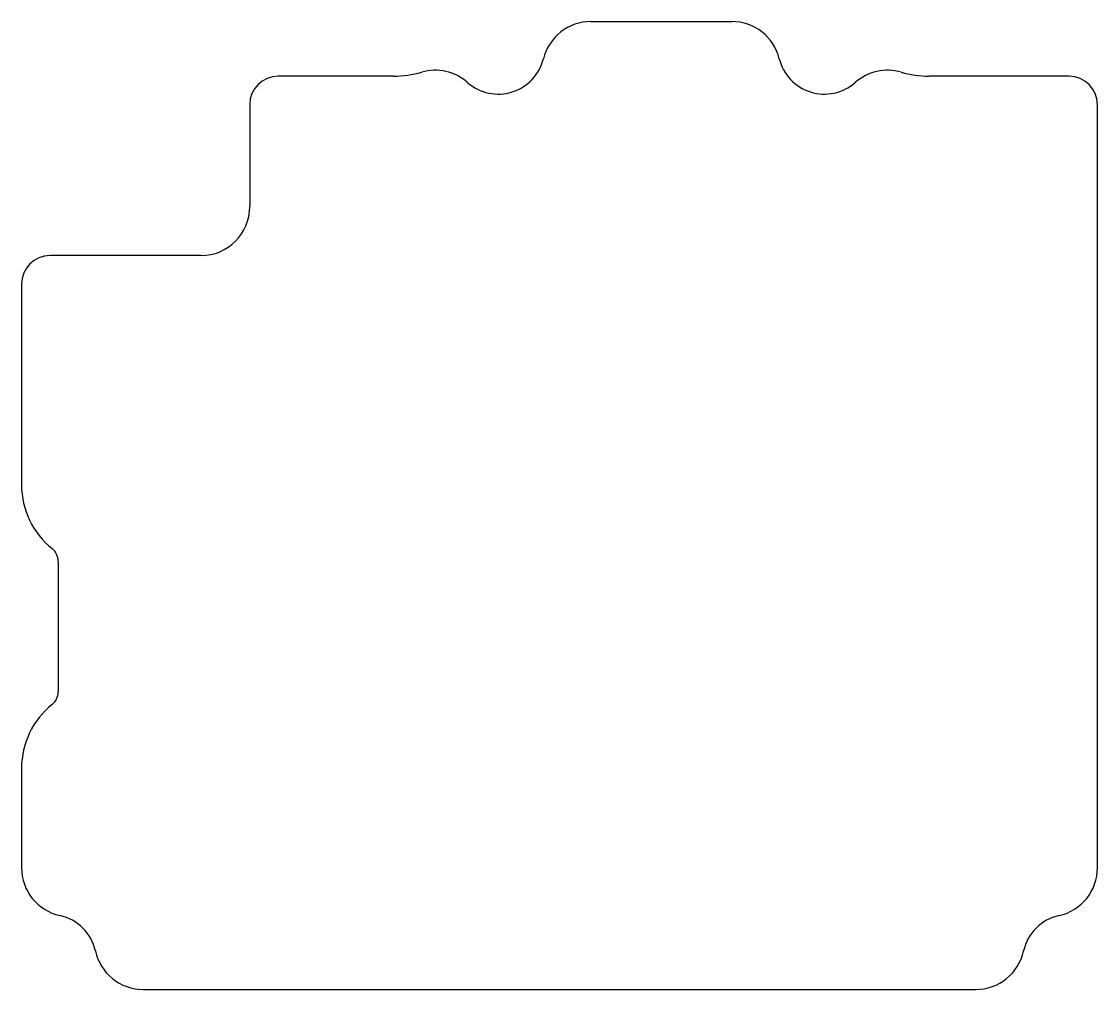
# Model space of a CAD drawing. Header units: millimetres. Extents: x -66 to 66, y -56 to 63.
import ezdxf

# ---------------------------------------------------------------- set-up
doc = ezdxf.new("R2010")
doc.units = ezdxf.units.MM

msp = doc.modelspace()

# ---------------------------------------------------------------- linework, layer by layer
at = {"color": 7, "linetype": 'Continuous', "lineweight": 25}
for p, q in [((3.86, 62.7), (21.14, 62.7)), ((-20.36, 56), (-34.5, 56)), ((62.5, 56), (45.36, 56)), ((-38, 52.5), (-38, 40)), ((66, -41.07), (66, 52.5)), ((-44, 34), (-62.5, 34)), ((-66, 30.5), (-66, 5.87)), ((-61.5, -3.5), (-61.5, -19.5)), ((-66, -28.87), (-66, -41.07)), ((-51.07, -56), (51.07, -56))]:
    msp.add_line(p, q, dxfattribs=at)
for centre, radius, start, end in [((3.86, 56.7), 6, 90, 166.1538), ((21.14, 56.7), 6, 13.8462, 90), ((-7.5, 59.5), 5.7, 228.5949, 346.1538), ((32.5, 59.5), 5.7, 193.8462, 311.4051), ((-34.5, 52.5), 3.5, 90, 180), ((-20.36, 68.5), 12.5, 270, 286.0866), ((-15.24, 50.72), 6, 48.5949, 106.0866), ((40.24, 50.72), 6, 73.9134, 131.4051), ((45.36, 68.5), 12.5, 253.9134, 270), ((62.5, 52.5), 3.5, 0, 90), ((-44, 40), 6, 270, 0), ((-62.5, 30.5), 3.5, 90, 180), ((-56, 5.87), 10, 180, 231.3178), ((-63.5, -3.5), 2, 0, 51.3178), ((-63.5, -19.5), 2, 308.6822, 0), ((-56, -28.87), 10, 128.6822, 180), ((-60, -41.07), 6, 180, 257.6622), ((60, -41.07), 6, 282.3378, 0), ((-62.5, -52.5), 5.7, 12.3378, 77.6622), ((62.5, -52.5), 5.7, 102.3378, 167.6622), ((-51.07, -50), 6, 192.3378, 270), ((51.07, -50), 6, 270, 347.6622)]:
    msp.add_arc(centre, radius, start, end, dxfattribs=at)

doc.saveas('drawing.dxf')
